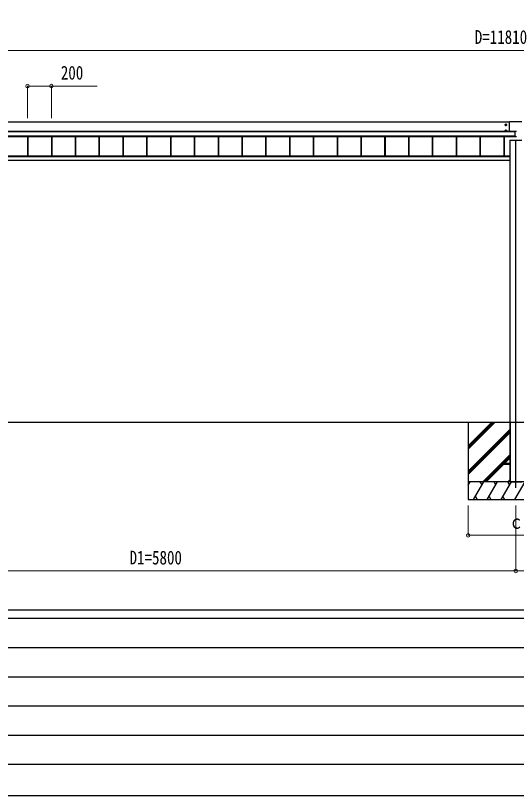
# Model space of a CAD drawing. Units: millimetres, scale not verified. Extents: x -14718 to 14718, y -10396 to 10396.
# Drawn here: x -10510 to -6303, y -10394 to -3839 of the extents above; entities that cross this region are included whole.
import ezdxf
from ezdxf.enums import TextEntityAlignment as Align

# ---------------------------------------------------------------- set-up
doc = ezdxf.new("R2010")
doc.units = ezdxf.units.MM
doc.header["$LTSCALE"] = 50
for name, color, linetype in [('0-3_YKK_12', 2, 'Continuous'), ('0-4_YKK_A1', 4, 'Continuous'), ('0-6_YKK_ZWAK', 7, 'Continuous')]:
    doc.layers.add(name, color=color, linetype=linetype)
doc.layers.add('0-5_YKK_D', color=6, linetype='Continuous', lineweight=18)
doc.styles.add('ＭＳ ゴシック', font='')
doc.styles.get('ＭＳ ゴシック').set_extended_font_data('MS Gothic')

msp = doc.modelspace()

# ---------------------------------------------------------------- linework, layer by layer
at = {"layer": '0-3_YKK_12'}
msp.add_line((-6308.43, -7809.8), (-6308.43, -4884.1), dxfattribs=at)
at = {"layer": '0-4_YKK_A1'}
for p, q in [((-6361.43, -4736.17), (-12055.43, -4736.17)), ((-6384.18, -4757.91), (-6398.68, -4757.91)), ((-6393.71, -4758.67), (-6394.43, -4758.67)), ((-6391.43, -4765.16), (-6391.43, -4750.66)), ((-6389.15, -4757.15), (-6388.43, -4757.15)), ((-6361.43, -4814.6), (-6361.43, -4732.95)), ((-6256.43, -4731.95), (-6360.43, -4731.95)), ((-6315.93, -4814.6), (-12206.93, -4814.6)), ((-6315.93, -4815.09), (-12206.93, -4815.09)), ((-6384.18, -4807.88), (-6398.68, -4807.88)), ((-6393.71, -4808.64), (-6394.43, -4808.64)), ((-6391.43, -4815.13), (-6391.43, -4800.63)), ((-6389.15, -4807.12), (-6388.43, -4807.12)), ((-6334.93, -4812.28), (-6334.93, -4814.6)), ((-6334.93, -4812.28), (-6315.93, -4812.28)), ((-6334.93, -4814.28), (-6315.93, -4814.28)), ((-6315.93, -4812.1), (-6315.93, -4857.25)), ((-6315.93, -4812.1), (-6300.93, -4812.1)), ((-6315.93, -4854.06), (-12206.93, -4854.06)), ((-6315.93, -4854.58), (-12206.93, -4854.58)), ((-12206.93, -4854.72), (-6315.93, -4854.72)), ((-6315.93, -4854.72), (-12206.93, -4854.72)), ((-10409.93, -4854.72), (-10409.93, -5020.94)), ((-10407.33, -4854.72), (-10407.33, -5020.94)), ((-10406.93, -4854.72), (-10406.93, -5020.94)), ((-10209.93, -4854.72), (-10209.93, -5020.94)), ((-10207.33, -4854.72), (-10207.33, -5020.94)), ((-10206.93, -4854.72), (-10206.93, -5020.94)), ((-10009.93, -4854.72), (-10009.93, -5020.94)), ((-10009.93, -4854.72), (-10009.93, -5020.94)), ((-10009.93, -4854.72), (-10009.93, -5020.94)), ((-10009.93, -4854.72), (-10009.93, -5020.94)), ((-10007.33, -4854.72), (-10007.33, -5020.94)), ((-10007.33, -4854.72), (-10007.33, -5020.94)), ((-10007.33, -4854.72), (-10007.33, -5020.94)), ((-10007.33, -4854.72), (-10007.33, -5020.94)), ((-10006.93, -4854.72), (-10006.93, -5020.94)), ((-10006.93, -4854.72), (-10006.93, -5020.94)), ((-10006.93, -4854.72), (-10006.93, -5020.94)), ((-10006.93, -4854.72), (-10006.93, -5020.94)), ((-9809.93, -4854.72), (-9809.93, -5020.94)), ((-9809.93, -4854.72), (-9809.93, -5020.94)), ((-9809.93, -4854.72), (-9809.93, -5020.94)), ((-9809.93, -4854.72), (-9809.93, -5020.94)), ((-9807.33, -4854.72), (-9807.33, -5020.94)), ((-9807.33, -4854.72), (-9807.33, -5020.94)), ((-9807.33, -4854.72), (-9807.33, -5020.94)), ((-9807.33, -4854.72), (-9807.33, -5020.94)), ((-9806.93, -4854.72), (-9806.93, -5020.94)), ((-9806.93, -4854.72), (-9806.93, -5020.94)), ((-9806.93, -4854.72), (-9806.93, -5020.94)), ((-9806.93, -4854.72), (-9806.93, -5020.94)), ((-9609.93, -4854.72), (-9609.93, -5020.94)), ((-9609.93, -4854.72), (-9609.93, -5020.94)), ((-9609.93, -4854.72), (-9609.93, -5020.94)), ((-9609.93, -4854.72), (-9609.93, -5020.94)), ((-9607.33, -4854.72), (-9607.33, -5020.94)), ((-9607.33, -4854.72), (-9607.33, -5020.94)), ((-9607.33, -4854.72), (-9607.33, -5020.94)), ((-9607.33, -4854.72), (-9607.33, -5020.94)), ((-9606.93, -4854.72), (-9606.93, -5020.94)), ((-9606.93, -4854.72), (-9606.93, -5020.94)), ((-9606.93, -4854.72), (-9606.93, -5020.94)), ((-9606.93, -4854.72), (-9606.93, -5020.94)), ((-9409.93, -4854.72), (-9409.93, -5020.94)), ((-9407.33, -4854.72), (-9407.33, -5020.94)), ((-9406.93, -4854.72), (-9406.93, -5020.94)), ((-9209.93, -4854.72), (-9209.93, -5020.94)), ((-9207.33, -4854.72), (-9207.33, -5020.94)), ((-9206.93, -4854.72), (-9206.93, -5020.94)), ((-9009.93, -4854.72), (-9009.93, -5020.94)), ((-9007.33, -4854.72), (-9007.33, -5020.94)), ((-9006.93, -4854.72), (-9006.93, -5020.94)), ((-8809.93, -4854.72), (-8809.93, -5020.94)), ((-8807.33, -4854.72), (-8807.33, -5020.94)), ((-8806.93, -4854.72), (-8806.93, -5020.94)), ((-8609.93, -4854.72), (-8609.93, -5020.94)), ((-8607.33, -4854.72), (-8607.33, -5020.94)), ((-8606.93, -4854.72), (-8606.93, -5020.94)), ((-8409.93, -4854.72), (-8409.93, -5020.94)), ((-8407.33, -4854.72), (-8407.33, -5020.94)), ((-8406.93, -4854.72), (-8406.93, -5020.94)), ((-8209.93, -4854.72), (-8209.93, -5020.94)), ((-8207.33, -4854.72), (-8207.33, -5020.94)), ((-8206.93, -4854.72), (-8206.93, -5020.94)), ((-8009.93, -4854.72), (-8009.93, -5020.94)), ((-8007.33, -4854.72), (-8007.33, -5020.94)), ((-8006.93, -4854.72), (-8006.93, -5020.94)), ((-7809.93, -4854.72), (-7809.93, -5020.94)), ((-7807.33, -4854.72), (-7807.33, -5020.94)), ((-7806.93, -4854.72), (-7806.93, -5020.94)), ((-7609.93, -4854.72), (-7609.93, -5020.94)), ((-7607.33, -4854.72), (-7607.33, -5020.94)), ((-7606.93, -4854.72), (-7606.93, -5020.94)), ((-7409.93, -4854.72), (-7409.93, -5020.94)), ((-7407.33, -4854.72), (-7407.33, -5020.94)), ((-7406.93, -4854.72), (-7406.93, -5020.94)), ((-7209.93, -4854.72), (-7209.93, -5020.94)), ((-7207.33, -4854.72), (-7207.33, -5020.94)), ((-7206.93, -4854.72), (-7206.93, -5020.94)), ((-7009.93, -4854.72), (-7009.93, -5020.94)), ((-7007.33, -4854.72), (-7007.33, -5020.94)), ((-7006.93, -4854.72), (-7006.93, -5020.94)), ((-6809.93, -4854.72), (-6809.93, -5020.94)), ((-6807.33, -4854.72), (-6807.33, -5020.94)), ((-6806.93, -4854.72), (-6806.93, -5020.94)), ((-6609.93, -4854.72), (-6609.93, -5020.94)), ((-6607.33, -4854.72), (-6607.33, -5020.94)), ((-6606.93, -4854.72), (-6606.93, -5020.94)), ((-6409.93, -4857.23), (-6409.93, -5020.94)), ((-6407.33, -4857.23), (-6407.33, -5020.94)), ((-6406.93, -4857.23), (-6406.93, -5020.94)), ((-6358.43, -4886.31), (-6358.43, -4886.6)), ((-6358.43, -4886.6), (-6358.43, -7253.3)), ((-6358.43, -4886.6), (-6358.13, -4886.6)), ((-6358.13, -4886.3), (-6356.23, -4886.3)), ((-6358.13, -4886.3), (-6358.13, -4886.6)), ((-6358.13, -4886.6), (-6258.73, -4886.6)), ((-6356.23, -4886.3), (-6356.23, -4886.6)), ((-6355.93, -4886.31), (-6355.93, -4886.6)), ((-6354.93, -4886.51), (-6355.93, -4886.51)), ((-6354.93, -4886.51), (-6354.93, -4886.6)), ((-6354.43, -4886.52), (-6354.43, -4886.6)), ((-6300.93, -4857.25), (-6315.93, -4857.25)), ((-6358.43, -5020.94), (-12058.43, -5020.94)), ((-6358.43, -5022.95), (-12058.43, -5022.95)), ((-6358.43, -5025.82), (-12058.43, -5025.82)), ((-6358.43, -5020.94), (-6404.43, -5020.94)), ((-6358.43, -5022.95), (-6404.43, -5022.95)), ((-6358.43, -5025.82), (-6401.93, -5025.82)), ((-6359.28, -5057.3), (-12057.58, -5057.3)), ((-6358.43, -5057.3), (-6401.93, -5057.3)), ((-12058.43, -7257.3), (-8.43, -7257.3)), ((-6708.43, -7257.3), (-6708.43, -7907.3)), ((-6708.43, -7483.93), (-6481.8, -7257.3)), ((-6708.43, -7455.64), (-6510.08, -7257.3)), ((-6708.43, -7469.78), (-6496, -7257.36)), ((-6358.43, -7253.3), (-6358.43, -7757.3)), ((-6358.43, -7257.3), (-6358.13, -7257.3)), ((-6358.43, -7257.3), (-6358.43, -7757.3)), ((-6358.13, -7257.3), (-6258.73, -7257.3)), ((-6355.93, -7257.3), (-6355.93, -7757.3)), ((-6354.43, -7257.3), (-6354.43, -7757.3)), ((-6708.43, -7667.77), (-6358.43, -7317.78)), ((-6708.43, -7681.92), (-6358.43, -7331.92)), ((-6708.43, -7696.06), (-6358.43, -7346.06)), ((-6585.82, -7757.3), (-6358.43, -7529.91)), ((-6425.93, -7602.8), (-6425.93, -7611.8)), ((-6358.43, -7602.8), (-6425.93, -7602.8)), ((-6417.18, -7602.8), (-6358.43, -7544.05)), ((-6403.04, -7602.8), (-6358.43, -7558.19)), ((-6571.68, -7757.3), (-6425.93, -7611.55)), ((-6557.54, -7757.3), (-6412.04, -7611.8)), ((-6358.43, -7611.8), (-6425.93, -7611.8)), ((-5908.43, -7757.3), (-6708.43, -7757.3)), ((-6708.43, -7786.24), (-6691.72, -7757.3)), ((-5908.43, -7757.3), (-6708.43, -7757.3)), ((-6706.72, -7783.28), (-6708.43, -7780.32)), ((-6662.85, -7907.3), (-6576.25, -7757.3)), ((-6591.25, -7783.28), (-6606.25, -7757.3)), ((-6547.38, -7907.3), (-6460.78, -7757.3)), ((-6475.78, -7783.28), (-6490.78, -7757.3)), ((-6431.91, -7907.3), (-6345.31, -7757.3)), ((-6360.31, -7783.28), (-6375.31, -7757.3)), ((-6373.69, -7757.3), (-6358.43, -7742.04)), ((-6358.43, -7757.3), (-6258.43, -7757.3)), ((-6316.44, -7907.3), (-6229.84, -7757.3)), ((-6708.43, -7907.3), (-5908.43, -7907.3)), ((-6647.86, -7881.32), (-6632.86, -7907.3)), ((-6532.39, -7881.32), (-6517.39, -7907.3)), ((-6416.92, -7881.32), (-6401.92, -7907.3))]:
    msp.add_line(p, q, dxfattribs=at)
for points in [[(-6391.43, -4752.13), (-6386.43, -4755.02), (-6386.43, -4760.79), (-6391.43, -4763.68), (-6396.43, -4760.79), (-6396.43, -4755.02)], [(-6391.43, -4802.1), (-6386.43, -4804.99), (-6386.43, -4810.76), (-6391.43, -4813.65), (-6396.43, -4810.76), (-6396.43, -4804.99)]]:
    msp.add_lwpolyline(points, close=True, dxfattribs=at)
for points in [[(-6394.43, -4758.67), (-6394.43, -4757.15), (-6393.71, -4757.15)], [(-6392.19, -4755.63), (-6392.19, -4754.91), (-6390.67, -4754.91), (-6390.67, -4755.63)], [(-6390.67, -4760.19), (-6390.67, -4760.91), (-6392.19, -4760.91), (-6392.19, -4760.19)], [(-6388.43, -4757.15), (-6388.43, -4758.67), (-6389.15, -4758.67)], [(-6394.43, -4808.64), (-6394.43, -4807.12), (-6393.71, -4807.12)], [(-6392.19, -4805.6), (-6392.19, -4804.88), (-6390.67, -4804.88), (-6390.67, -4805.6)], [(-6390.67, -4810.16), (-6390.67, -4810.88), (-6392.19, -4810.88), (-6392.19, -4810.16)], [(-6388.43, -4807.12), (-6388.43, -4808.64), (-6389.15, -4808.64)], [(-6358.13, -7257.3), (-6258.73, -7257.3), (-6258.43, -7257.3)]]:
    msp.add_lwpolyline(points, dxfattribs=at)
for centre, radius in [((-6391.43, -4757.91), 6.25), ((-6391.43, -4757.91), 5), ((-6391.43, -4807.88), 6.25), ((-6391.43, -4807.88), 5)]:
    msp.add_circle(centre, radius, dxfattribs=at)
for centre, radius, start, end in [((-6391.43, -4757.91), 5.58, 153.74848, 206.25152), ((-6391.43, -4757.91), 5.58, 93.74848, 146.25152), ((-6391.43, -4757.91), 5.58, 213.74848, 266.25152), ((-6393.71, -4755.63), 1.52, 270, 0), ((-6393.71, -4760.19), 1.52, 0, 90), ((-6391.43, -4757.91), 5.58, 33.74848, 86.25152), ((-6391.43, -4757.91), 5.58, 273.74848, 326.25152), ((-6389.15, -4755.63), 1.52, 180, 270), ((-6389.15, -4760.19), 1.52, 90, 180), ((-6391.43, -4757.91), 5.58, 333.74848, 26.25152), ((-6360.43, -4732.95), 1, 89.98255, 179.98254), ((-6391.43, -4807.88), 5.58, 153.74848, 206.25152), ((-6391.43, -4807.88), 5.58, 93.74848, 146.25152), ((-6391.43, -4807.88), 5.58, 213.74848, 266.25152), ((-6393.71, -4805.6), 1.52, 270, 0), ((-6393.71, -4810.16), 1.52, 0, 90), ((-6391.43, -4807.88), 5.58, 33.74848, 86.25152), ((-6391.43, -4807.88), 5.58, 273.74848, 326.25152), ((-6389.15, -4805.6), 1.52, 180, 270), ((-6389.15, -4810.16), 1.52, 90, 180), ((-6391.43, -4807.88), 5.58, 333.74848, 26.25152)]:
    msp.add_arc(centre, radius, start, end, dxfattribs=at)
for centre, major_axis, start_param, end_param in [((-6358.13, -4886.31), (0.3, 0), 1.5707963, 3.1415927), ((-6356.23, -4886.31), (0.3, 0), 6.2831853, 7.8539816), ((-6354.93, -4886.52), (0.5, 0), 6.2831853, 7.8539816)]:
    msp.add_ellipse(centre, major_axis=major_axis, ratio=0.034921, start_param=start_param, end_param=end_param, dxfattribs=at)
at = {"layer": '0-5_YKK_D'}
for p, q in [((-12038.43, -4131.95), (-578.43, -4131.95)), ((-10409.93, -4701.01), (-10409.93, -4430.95)), ((-10209.93, -4701.01), (-10209.93, -4430.95)), ((-6708.43, -7957.3), (-6708.43, -8208.3)), ((-6308.43, -7957.3), (-6308.43, -8508.3)), ((-6308.43, -7957.3), (-6308.43, -8508.3)), ((-6708.43, -8207.3), (-5908.43, -8207.3)), ((-12108.43, -8507.3), (-6308.43, -8507.3)), ((-6308.43, -8507.3), (-508.43, -8507.3))]:
    msp.add_line(p, q, dxfattribs=at)
msp.add_lwpolyline([(-10409.93, -4431.95), (-10209.93, -4431.95), (-9824.83, -4431.95)], dxfattribs=at)
for centre in [(-10409.93, -4431.95), (-10209.93, -4431.95), (-6708.43, -8207.3), (-6308.43, -8507.3), (-6308.43, -8507.3)]:
    msp.add_circle(centre, 14.88, dxfattribs=at)
at = {"layer": '0-6_YKK_ZWAK'}
for p, q in [((13632.57, -8836.3), (-13667.43, -8836.3)), ((-4567.43, -8906.3), (-13667.43, -8906.3)), ((-13518.68, -9151.3), (-4742.43, -9151.3)), ((-13518.68, -9396.3), (-4742.43, -9396.3)), ((-13518.68, -9641.3), (-4742.43, -9641.3)), ((-13518.68, -9886.3), (-4742.43, -9886.3)), ((-13667.43, -10131.3), (-4567.43, -10131.3))]:
    msp.add_line(p, q, dxfattribs=at)
msp.add_lwpolyline([(-14717.5, -10393.8), (14717.5, -10393.8), (14717.5, 10396.2), (-14717.5, 10396.2)], close=True, dxfattribs=at)

# ---------------------------------------------------------------- texts
at = {"layer": '0-5_YKK_D', "style": 'ＭＳ ゴシック', "width": 0.8}
for s, p in [('D=11810', (-6652.83, -4111.95)), ('200', (-10130.43, -4411.95)), ('ｃ', (-6367.23, -8187.3)), ('D1=5800', (-9552.83, -8487.3))]:
    msp.add_text(s, height=115.5, dxfattribs=at).set_placement(p, align=Align.BOTTOM_LEFT)

doc.saveas('drawing.dxf')
